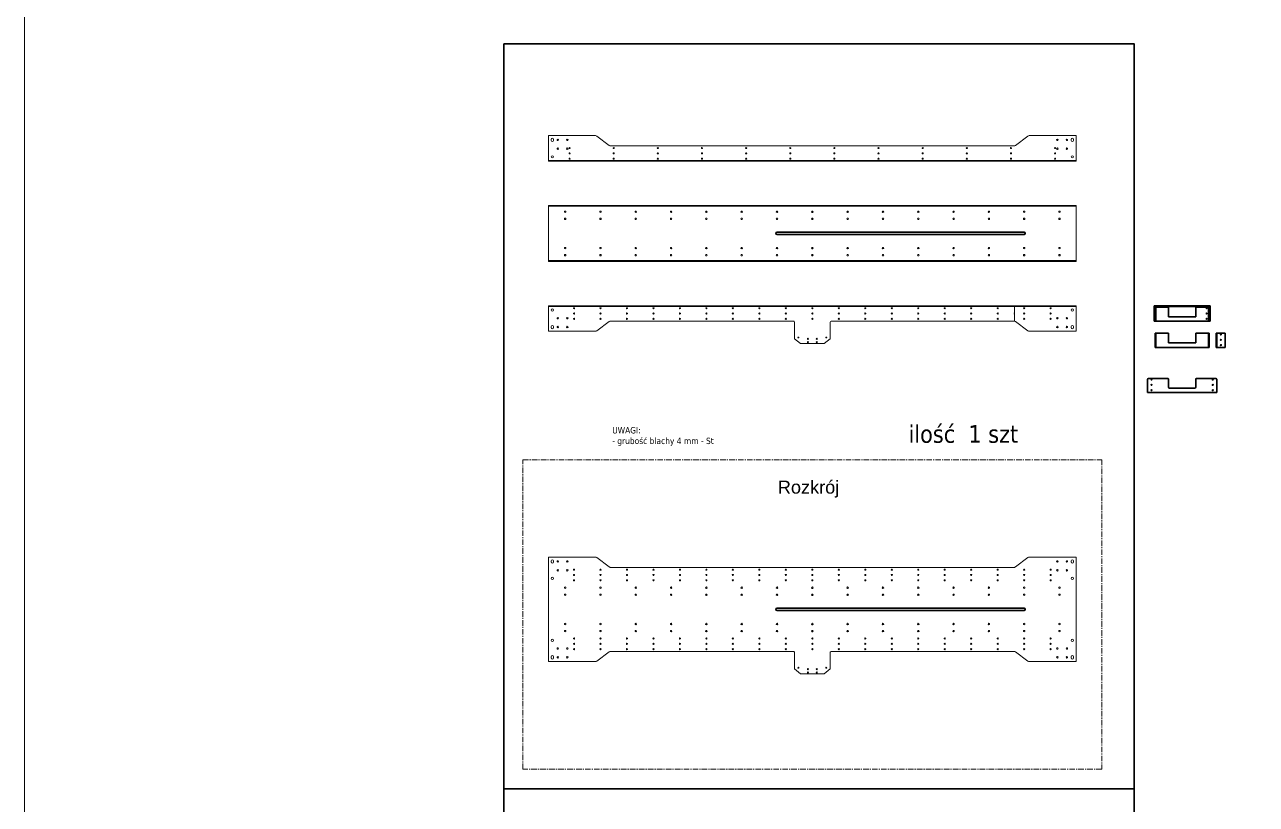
# Model space of a CAD drawing. Header units: millimetres. Extents: x -7338 to 25713, y -89 to 40513.
# Drawn here: x -7338 to -361, y 31559 to 35975 of the extents above; entities that cross this region are included whole.
import ezdxf

# ---------------------------------------------------------------- set-up
doc = ezdxf.new("R2010")
doc.units = ezdxf.units.MM
doc.linetypes.add('CENTER', pattern=[50.8, 31.75, -6.35, 6.35, -6.35])
doc.layers.add('detal', color=7, linetype='Continuous', lineweight=15)
doc.layers.add('osie', color=4, linetype='CENTER', lineweight=5)
doc.layers.add('ramka', color=7, linetype='Continuous')
doc.styles.get("Standard").update_dxf_attribs({"font": 'geniso.shx'})
doc.dimstyles.new('AM_ISO$0', dxfattribs={"dimtxt": 3.5, "dimasz": 3.5, "dimexe": 1, "dimexo": 1, "dimgap": 1.5, "dimtad": 1, "dimdsep": 46, "dimtxsty": 'Standard', "dimcen": 0, "dimclrd": 256, "dimclre": 256, "dimclrt": 2, "dimadec": 0, "dimazin": 2, "dimtp": 0.1, "dimtm": 0.1, "dimtfac": 0.71, "dimtdec": 3, "dimtmove": 0, "dimatfit": 3, "dimfxl": 1, "dimlwd": -1, "dimlwe": -1, "dimarcsym": 1})

# ---------------------------------------------------------------- blocks, each defined once
blk = doc.blocks.new('*D10')
at = {"layer": 'Defpoints', "color": 0, "ltscale": 67, "transparency": 16777216}
for p in [(-1732.2, 34382.9), (-1732.2, 34382.9), (-1732.2, 34295.4)]:
    blk.add_point(p, dxfattribs=at)
at = {"layer": 'detal', "linetype": 'ByBlock', "ltscale": 67, "transparency": 16777216}
for p, q in [((-1732.2, 34298.9), (-1732.2, 34379.4)), ((-1731.2, 34382.9), (-1731.2, 34382.9)), ((-1731.2, 34295.4), (-1731.2, 34295.4))]:
    blk.add_line(p, q, dxfattribs=at)
at = {"layer": 'detal', "ltscale": 67, "transparency": 16777216}
for points in [[(-1732.8, 34379.4), (-1731.6, 34379.4), (-1732.2, 34382.9)], [(-1732.8, 34298.9), (-1731.6, 34298.9), (-1732.2, 34295.4)]]:
    blk.add_solid(points, dxfattribs=at)
at = {"layer": 'detal', "color": 2, "lineweight": 35, "ltscale": 67, "transparency": 16777216, "insert": (-1735.5, 34339.1), "char_height": 3.5, "attachment_point": 5, "rotation": 90}
blk.add_mtext('87.5', dxfattribs=at)

msp = doc.modelspace()

# ---------------------------------------------------------------- linework, layer by layer
at = {"color": 0, "linetype": 'Continuous', "lineweight": 0, "extrusion": (0, -1, 0)}
for p, q in [((-4371.484, 35201.006), (-4371.484, 35345.006)), ((-4104.571, 35346.006), (-4370.484, 35346.006)), ((-4354.984, 35319.006), (-4354.984, 35325.006)), ((-4341.984, 35325.006), (-4341.984, 35319.006)), ((-4027.225, 35290.886), (-4098.095, 35343.625)), ((-1725.742, 35290.886), (-1654.872, 35343.625)), ((-1648.396, 35346.006), (-1382.484, 35346.006)), ((-1410.983, 35325.006), (-1410.983, 35319.006)), ((-1397.983, 35319.006), (-1397.983, 35325.006)), ((-1381.484, 35201.006), (-1381.484, 35345.006)), ((-1732.218, 35288.506), (-4020.749, 35288.506)), ((-1381.484, 35205.006), (-4371.484, 35205.006)), ((-1381.484, 35201.006), (-4371.484, 35201.006)), ((-4280.741, 35205.006), (-4280.741, 35201.006)), ((-4272.241, 35205.006), (-4272.241, 35201.006)), ((-4080.741, 35205.006), (-4080.741, 35201.006)), ((-4072.241, 35205.006), (-4072.241, 35201.006)), ((-3880.741, 35205.006), (-3880.741, 35201.006)), ((-3872.241, 35205.006), (-3872.241, 35201.006)), ((-3680.741, 35205.006), (-3680.741, 35201.006)), ((-3672.241, 35205.006), (-3672.241, 35201.006)), ((-3480.741, 35205.006), (-3480.741, 35201.006)), ((-3472.241, 35205.006), (-3472.241, 35201.006)), ((-3280.741, 35205.006), (-3280.741, 35201.006)), ((-3272.241, 35205.006), (-3272.241, 35201.006)), ((-3080.741, 35205.006), (-3080.741, 35201.006)), ((-3072.241, 35205.006), (-3072.241, 35201.006)), ((-2880.741, 35205.006), (-2880.741, 35201.006)), ((-2872.226, 35201.006), (-2872.226, 35205.006)), ((-2680.726, 35201.006), (-2680.726, 35205.006)), ((-2672.226, 35201.006), (-2672.226, 35205.006)), ((-2480.726, 35201.006), (-2480.726, 35205.006)), ((-2472.226, 35201.006), (-2472.226, 35205.006)), ((-2280.726, 35201.006), (-2280.726, 35205.006)), ((-2272.226, 35201.006), (-2272.226, 35205.006)), ((-2080.726, 35201.006), (-2080.726, 35205.006)), ((-2072.226, 35201.006), (-2072.226, 35205.006)), ((-1880.726, 35201.006), (-1880.726, 35205.006)), ((-1872.226, 35201.006), (-1872.226, 35205.006)), ((-1680.726, 35201.006), (-1680.726, 35205.006)), ((-1672.226, 35201.006), (-1672.226, 35205.006)), ((-1480.726, 35201.006), (-1480.726, 35205.006)), ((-1472.226, 35201.006), (-1472.226, 35205.006)), ((-4371.484, 32368.29), (-4371.484, 32957.29)), ((-4104.571, 32958.29), (-4370.484, 32958.29)), ((-4354.984, 32931.29), (-4354.984, 32937.29)), ((-4341.984, 32937.29), (-4341.984, 32931.29)), ((-4027.225, 32903.17), (-4098.095, 32955.909)), ((-1725.742, 32903.17), (-1654.872, 32955.909)), ((-1648.396, 32958.29), (-1382.484, 32958.29)), ((-1410.983, 32937.29), (-1410.983, 32931.29)), ((-1397.983, 32931.29), (-1397.983, 32937.29)), ((-1381.484, 32368.29), (-1381.484, 32957.29)), ((-1732.218, 32900.79), (-4020.749, 32900.79))]:
    msp.add_line(p, q, dxfattribs=at)
at = {"color": 0, "linetype": 'Continuous', "lineweight": 0}
for p, q in [((-4371.484, 34633.946), (-4371.484, 34949.946)), ((-1381.484, 34949.946), (-4371.484, 34949.946)), ((-1381.484, 34945.946), (-4371.484, 34945.946)), ((-4354.984, 34945.946), (-4354.984, 34949.946)), ((-4341.984, 34945.946), (-4341.984, 34949.946)), ((-4322.734, 34945.946), (-4322.734, 34949.946)), ((-4317.483, 34945.946), (-4317.483, 34949.946)), ((-4314.234, 34945.946), (-4314.234, 34949.946)), ((-4310.983, 34945.946), (-4310.983, 34949.946)), ((-4268.734, 34945.946), (-4268.734, 34949.946)), ((-4260.234, 34945.946), (-4260.234, 34949.946)), ((-4125.783, 34945.946), (-4125.783, 34949.946)), ((-4119.283, 34945.946), (-4119.283, 34949.946)), ((-3934.083, 34945.946), (-3934.083, 34949.946)), ((-3927.583, 34945.946), (-3927.583, 34949.946)), ((-3742.383, 34945.946), (-3742.383, 34949.946)), ((-3735.883, 34945.946), (-3735.883, 34949.946)), ((-3550.683, 34945.946), (-3550.683, 34949.946)), ((-3544.183, 34945.946), (-3544.183, 34949.946)), ((-3358.983, 34945.946), (-3358.983, 34949.946)), ((-3352.483, 34945.946), (-3352.483, 34949.946)), ((-3167.283, 34945.946), (-3167.283, 34949.946)), ((-3160.783, 34945.946), (-3160.783, 34949.946)), ((-2977.218, 34945.946), (-2977.218, 34949.946)), ((-2975.583, 34945.946), (-2975.583, 34949.946)), ((-2969.083, 34945.946), (-2969.083, 34949.946)), ((-2957.807, 34945.946), (-2957.807, 34949.946)), ((-2952.807, 34945.946), (-2952.807, 34949.946)), ((-2944.131, 34949.946), (-2944.131, 34945.946)), ((-2904.734, 34945.946), (-2904.734, 34949.946)), ((-2898.234, 34945.946), (-2898.234, 34949.946)), ((-2854.734, 34949.946), (-2854.734, 34945.946)), ((-2848.234, 34949.946), (-2848.234, 34945.946)), ((-2808.836, 34949.946), (-2808.836, 34945.946)), ((-2800.16, 34949.946), (-2800.16, 34945.946)), ((-2795.16, 34949.946), (-2795.16, 34945.946)), ((-2783.884, 34949.946), (-2783.884, 34945.946)), ((-2777.384, 34949.946), (-2777.384, 34945.946)), ((-2775.749, 34945.946), (-2775.749, 34949.946)), ((-2592.184, 34949.946), (-2592.184, 34945.946)), ((-2585.684, 34949.946), (-2585.684, 34945.946)), ((-2400.484, 34949.946), (-2400.484, 34945.946)), ((-2393.984, 34949.946), (-2393.984, 34945.946)), ((-2208.784, 34949.946), (-2208.784, 34945.946)), ((-2202.284, 34949.946), (-2202.284, 34945.946)), ((-2017.084, 34949.946), (-2017.084, 34945.946)), ((-2010.584, 34949.946), (-2010.584, 34945.946)), ((-1825.384, 34949.946), (-1825.384, 34945.946)), ((-1818.884, 34949.946), (-1818.884, 34945.946)), ((-1633.684, 34949.946), (-1633.684, 34945.946)), ((-1627.184, 34949.946), (-1627.184, 34945.946)), ((-1492.734, 34949.946), (-1492.734, 34945.946)), ((-1484.234, 34949.946), (-1484.234, 34945.946)), ((-1441.984, 34949.946), (-1441.984, 34945.946)), ((-1438.734, 34949.946), (-1438.734, 34945.946)), ((-1435.484, 34949.946), (-1435.484, 34945.946)), ((-1430.234, 34949.946), (-1430.234, 34945.946)), ((-1410.983, 34949.946), (-1410.983, 34945.946)), ((-1397.983, 34949.946), (-1397.983, 34945.946)), ((-1381.484, 34633.946), (-1381.484, 34949.946)), ((-1381.484, 34637.946), (-4371.484, 34637.946)), ((-1381.484, 34633.946), (-4371.484, 34633.946)), ((-4354.984, 34633.946), (-4354.984, 34637.946)), ((-4341.984, 34633.946), (-4341.984, 34637.946)), ((-4322.734, 34633.946), (-4322.734, 34637.946)), ((-4317.483, 34633.946), (-4317.483, 34637.946)), ((-4314.234, 34633.946), (-4314.234, 34637.946)), ((-4310.983, 34633.946), (-4310.983, 34637.946)), ((-4268.734, 34633.946), (-4268.734, 34637.946)), ((-4260.234, 34633.946), (-4260.234, 34637.946)), ((-4125.783, 34633.946), (-4125.783, 34637.946)), ((-4119.283, 34633.946), (-4119.283, 34637.946)), ((-3934.083, 34633.946), (-3934.083, 34637.946)), ((-3927.583, 34633.946), (-3927.583, 34637.946)), ((-3742.383, 34633.946), (-3742.383, 34637.946)), ((-3735.883, 34633.946), (-3735.883, 34637.946)), ((-3550.683, 34633.946), (-3550.683, 34637.946)), ((-3544.183, 34633.946), (-3544.183, 34637.946)), ((-3358.983, 34633.946), (-3358.983, 34637.946)), ((-3352.483, 34633.946), (-3352.483, 34637.946)), ((-3167.283, 34633.946), (-3167.283, 34637.946)), ((-3160.783, 34633.946), (-3160.783, 34637.946)), ((-2977.218, 34637.946), (-2977.218, 34633.946)), ((-2975.583, 34633.946), (-2975.583, 34637.946)), ((-2969.083, 34633.946), (-2969.083, 34637.946)), ((-2957.807, 34633.946), (-2957.807, 34637.946)), ((-2952.807, 34633.946), (-2952.807, 34637.946)), ((-2944.131, 34633.946), (-2944.131, 34637.946)), ((-2904.734, 34633.946), (-2904.734, 34637.946)), ((-2898.234, 34633.946), (-2898.234, 34637.946)), ((-2854.734, 34637.946), (-2854.734, 34633.946)), ((-2848.234, 34637.946), (-2848.234, 34633.946)), ((-2808.836, 34633.946), (-2808.836, 34637.946)), ((-2800.16, 34637.946), (-2800.16, 34633.946)), ((-2795.16, 34637.946), (-2795.16, 34633.946)), ((-2783.884, 34637.946), (-2783.884, 34633.946)), ((-2777.384, 34637.946), (-2777.384, 34633.946)), ((-2775.749, 34637.946), (-2775.749, 34633.946)), ((-2592.184, 34637.946), (-2592.184, 34633.946)), ((-2585.684, 34637.946), (-2585.684, 34633.946)), ((-2400.484, 34637.946), (-2400.484, 34633.946)), ((-2393.984, 34637.946), (-2393.984, 34633.946)), ((-2208.784, 34637.946), (-2208.784, 34633.946)), ((-2202.284, 34637.946), (-2202.284, 34633.946)), ((-2017.084, 34637.946), (-2017.084, 34633.946)), ((-2010.584, 34637.946), (-2010.584, 34633.946)), ((-1825.384, 34637.946), (-1825.384, 34633.946)), ((-1818.884, 34637.946), (-1818.884, 34633.946)), ((-1633.684, 34637.946), (-1633.684, 34633.946)), ((-1627.184, 34637.946), (-1627.184, 34633.946)), ((-1492.734, 34637.946), (-1492.734, 34633.946)), ((-1484.234, 34637.946), (-1484.234, 34633.946)), ((-1441.984, 34637.946), (-1441.984, 34633.946)), ((-1438.734, 34637.946), (-1438.734, 34633.946)), ((-1435.484, 34637.946), (-1435.484, 34633.946)), ((-1430.234, 34637.946), (-1430.234, 34633.946)), ((-1410.983, 34637.946), (-1410.983, 34633.946)), ((-1397.983, 34637.946), (-1397.983, 34633.946))]:
    msp.add_line(p, q, dxfattribs=at)
at = {"color": 0, "linetype": 'Continuous', "lineweight": 0, "extrusion": (0, 1, 0)}
for p, q in [((-1381.484, 34382.887), (-4371.484, 34382.887)), ((-4371.484, 34382.887), (-4371.484, 34238.887)), ((-1381.484, 34378.887), (-4371.484, 34378.887)), ((-4280.741, 34378.887), (-4280.741, 34382.887)), ((-4272.241, 34378.887), (-4272.241, 34382.887)), ((-4080.741, 34378.887), (-4080.741, 34382.887)), ((-4072.241, 34378.887), (-4072.241, 34382.887)), ((-3880.741, 34378.887), (-3880.741, 34382.887)), ((-3872.241, 34378.887), (-3872.241, 34382.887)), ((-3680.741, 34378.887), (-3680.741, 34382.887)), ((-3672.241, 34378.887), (-3672.241, 34382.887)), ((-3480.741, 34378.887), (-3480.741, 34382.887)), ((-3472.241, 34378.887), (-3472.241, 34382.887)), ((-3280.741, 34378.887), (-3280.741, 34382.887)), ((-3272.241, 34378.887), (-3272.241, 34382.887)), ((-3080.741, 34378.887), (-3080.741, 34382.887)), ((-3072.241, 34378.887), (-3072.241, 34382.887)), ((-2880.741, 34378.887), (-2880.741, 34382.887)), ((-2872.226, 34382.887), (-2872.226, 34378.887)), ((-2680.726, 34382.887), (-2680.726, 34378.887)), ((-2672.226, 34382.887), (-2672.226, 34378.887)), ((-2480.726, 34382.887), (-2480.726, 34378.887)), ((-2472.226, 34382.887), (-2472.226, 34378.887)), ((-2280.726, 34382.887), (-2280.726, 34378.887)), ((-2272.226, 34382.887), (-2272.226, 34378.887)), ((-2080.726, 34382.887), (-2080.726, 34378.887)), ((-2072.226, 34382.887), (-2072.226, 34378.887)), ((-1880.726, 34382.887), (-1880.726, 34378.887)), ((-1872.226, 34382.887), (-1872.226, 34378.887)), ((-1680.726, 34382.887), (-1680.726, 34378.887)), ((-1672.226, 34382.887), (-1672.226, 34378.887)), ((-1480.726, 34382.887), (-1480.726, 34378.887)), ((-1472.226, 34382.887), (-1472.226, 34378.887)), ((-1381.484, 34382.887), (-1381.484, 34238.887)), ((-4354.984, 34264.887), (-4354.984, 34258.887)), ((-4341.984, 34258.887), (-4341.984, 34264.887)), ((-4027.225, 34293.006), (-4098.095, 34240.267)), ((-2982.218, 34295.387), (-4020.749, 34295.387)), ((-2977.218, 34196.011), (-2977.218, 34290.387)), ((-2775.749, 34196.011), (-2775.749, 34290.387)), ((-2770.749, 34295.387), (-1732.218, 34295.387)), ((-1725.742, 34293.006), (-1654.872, 34240.267)), ((-1410.983, 34258.887), (-1410.983, 34264.887)), ((-1397.983, 34264.887), (-1397.983, 34258.887)), ((-4104.571, 34237.887), (-4370.484, 34237.887)), ((-2944.131, 34167.887), (-2977.218, 34196.011)), ((-2808.836, 34167.887), (-2775.749, 34196.011)), ((-1648.396, 34237.887), (-1382.484, 34237.887)), ((-2808.836, 34167.887), (-2944.131, 34167.887)), ((-4354.984, 32394.29), (-4354.984, 32388.29)), ((-4341.984, 32388.29), (-4341.984, 32394.29)), ((-4027.225, 32422.409), (-4098.095, 32369.67)), ((-2982.218, 32424.79), (-4020.749, 32424.79)), ((-2977.218, 32325.414), (-2977.218, 32419.79)), ((-2775.749, 32325.414), (-2775.749, 32419.79)), ((-2770.749, 32424.79), (-1732.218, 32424.79)), ((-1725.742, 32422.409), (-1654.872, 32369.67)), ((-1410.983, 32388.29), (-1410.983, 32394.29)), ((-1397.983, 32394.29), (-1397.983, 32388.29)), ((-4104.571, 32367.29), (-4370.484, 32367.29)), ((-2944.131, 32297.29), (-2977.218, 32325.414)), ((-2808.836, 32297.29), (-2775.749, 32325.414)), ((-1648.396, 32367.29), (-1382.484, 32367.29)), ((-2808.836, 32297.29), (-2944.131, 32297.29))]:
    msp.add_line(p, q, dxfattribs=at)
at = {"color": 0, "linetype": 'Continuous', "lineweight": 0}
for centre, radius in [((-4318.484, 35322.006), 4.25), ((-4264.484, 35322.006), 4.25), ((-4318.484, 35272.006), 4.25), ((-4264.484, 35272.006), 4.25), ((-4251.484, 35275.506), 3.25), ((-4251.484, 35245.506), 3.25), ((-4001.484, 35275.506), 3.25), ((-4001.484, 35245.506), 3.25), ((-3751.484, 35275.506), 3.25), ((-3751.484, 35245.506), 3.25), ((-3501.484, 35275.506), 3.25), ((-3501.484, 35245.506), 3.25), ((-3251.484, 35275.506), 3.25), ((-3251.484, 35245.506), 3.25), ((-3001.484, 35275.506), 3.25), ((-3001.484, 35245.506), 3.25), ((-2751.484, 35275.506), 3.25), ((-2751.484, 35245.506), 3.25), ((-2501.484, 35275.506), 3.25), ((-2501.484, 35245.506), 3.25), ((-2251.484, 35275.506), 3.25), ((-2251.484, 35245.506), 3.25), ((-2001.484, 35275.506), 3.25), ((-2001.484, 35245.506), 3.25), ((-1751.484, 35275.506), 3.25), ((-1751.484, 35245.506), 3.25), ((-1501.484, 35275.506), 3.25), ((-1501.484, 35245.506), 3.25), ((-4348.484, 35226.006), 6.5), ((-4251.484, 35215.506), 3.25), ((-4001.484, 35215.506), 3.25), ((-3751.484, 35215.506), 3.25), ((-3501.484, 35215.506), 3.25), ((-3251.484, 35215.506), 3.25), ((-3001.484, 35215.506), 3.25), ((-2751.484, 35215.506), 3.25), ((-2501.484, 35215.506), 3.25), ((-2251.484, 35215.506), 3.25), ((-2001.484, 35215.506), 3.25), ((-1751.484, 35215.506), 3.25), ((-1501.484, 35215.506), 3.25), ((-4276.491, 34914.83), 4.25), ((-4076.491, 34914.83), 4.25), ((-3876.491, 34914.83), 4.25), ((-3676.491, 34914.83), 4.25), ((-3476.491, 34914.83), 4.25), ((-3276.491, 34914.83), 4.25), ((-3076.491, 34914.83), 4.25), ((-2676.476, 34914.83), 4.25), ((-2476.476, 34914.83), 4.25), ((-2276.476, 34914.83), 4.25), ((-2076.476, 34914.83), 4.25), ((-1876.476, 34914.83), 4.25), ((-1676.476, 34914.83), 4.25), ((-1476.476, 34914.83), 4.25), ((-4276.491, 34874.83), 4.25), ((-4076.491, 34874.83), 4.25), ((-3876.491, 34874.83), 4.25), ((-3676.491, 34874.83), 4.25), ((-3476.491, 34874.83), 4.25), ((-3276.491, 34874.83), 4.25), ((-3076.491, 34874.83), 4.25), ((-2676.476, 34874.83), 4.25), ((-2476.476, 34874.83), 4.25), ((-2276.476, 34874.83), 4.25), ((-2076.476, 34874.83), 4.25), ((-1876.476, 34874.83), 4.25), ((-1676.476, 34874.83), 4.25), ((-1476.476, 34874.83), 4.25), ((-4276.491, 34709.062), 4.25), ((-4076.491, 34709.062), 4.25), ((-3876.491, 34709.062), 4.25), ((-3676.491, 34709.062), 4.25), ((-3476.491, 34709.062), 4.25), ((-3276.491, 34709.062), 4.25), ((-3076.491, 34709.062), 4.25), ((-2676.476, 34709.062), 4.25), ((-2476.476, 34709.062), 4.25), ((-2276.476, 34709.062), 4.25), ((-2076.476, 34709.062), 4.25), ((-1876.476, 34709.062), 4.25), ((-1676.476, 34709.062), 4.25), ((-1476.476, 34709.062), 4.25), ((-4276.491, 34669.062), 4.25), ((-4076.491, 34669.062), 4.25), ((-3876.491, 34669.062), 4.25), ((-3676.491, 34669.062), 4.25), ((-3476.491, 34669.062), 4.25), ((-3276.491, 34669.062), 4.25), ((-3076.491, 34669.062), 4.25), ((-2676.476, 34669.062), 4.25), ((-2476.476, 34669.062), 4.25), ((-2276.476, 34669.062), 4.25), ((-2076.476, 34669.062), 4.25), ((-1876.476, 34669.062), 4.25), ((-1676.476, 34669.062), 4.25), ((-1476.476, 34669.062), 4.25), ((-4348.484, 34357.887), 6.5), ((-4226.484, 34368.387), 3.25), ((-4226.484, 34338.387), 3.25), ((-4076.484, 34368.387), 3.25), ((-4076.484, 34338.387), 3.25), ((-3926.484, 34368.387), 3.25), ((-3926.484, 34338.387), 3.25), ((-3776.484, 34368.387), 3.25), ((-3776.484, 34338.387), 3.25), ((-3626.484, 34368.387), 3.25), ((-3626.484, 34338.387), 3.25), ((-3476.484, 34368.387), 3.25), ((-3476.484, 34338.387), 3.25), ((-3326.484, 34368.387), 3.25), ((-3326.484, 34338.387), 3.25), ((-3176.484, 34368.387), 3.25), ((-3176.484, 34338.387), 3.25), ((-3026.484, 34368.387), 3.25), ((-3026.484, 34338.387), 3.25), ((-2876.484, 34368.387), 3.25), ((-2876.484, 34338.387), 3.25), ((-2726.484, 34368.387), 3.25), ((-2726.484, 34338.387), 3.25), ((-2576.484, 34368.387), 3.25), ((-2576.484, 34338.387), 3.25), ((-2426.484, 34368.387), 3.25), ((-2426.484, 34338.387), 3.25), ((-2276.484, 34368.387), 3.25), ((-2276.484, 34338.387), 3.25), ((-2126.484, 34368.387), 3.25), ((-2126.484, 34338.387), 3.25), ((-1976.484, 34368.387), 3.25), ((-1976.484, 34338.387), 3.25), ((-1826.484, 34368.387), 3.25), ((-1826.484, 34338.387), 3.25), ((-1676.484, 34368.387), 3.25), ((-1676.484, 34338.387), 3.25), ((-1526.484, 34368.387), 3.25), ((-1526.484, 34338.387), 3.25), ((-642.816, 34368.387), 3.25), ((-642.816, 34338.387), 3.25), ((-4318.484, 34311.887), 4.25), ((-4318.484, 34261.887), 4.25), ((-4264.484, 34311.887), 4.25), ((-4264.484, 34261.887), 4.25), ((-4226.484, 34308.387), 3.25), ((-4076.484, 34308.387), 3.25), ((-3926.484, 34308.387), 3.25), ((-3776.484, 34308.387), 3.25), ((-3626.484, 34308.387), 3.25), ((-3476.484, 34308.387), 3.25), ((-3326.484, 34308.387), 3.25), ((-3176.484, 34308.387), 3.25), ((-3026.484, 34308.387), 3.25), ((-2876.484, 34308.387), 3.25), ((-2726.484, 34308.387), 3.25), ((-2576.484, 34308.387), 3.25), ((-2426.484, 34308.387), 3.25), ((-2276.484, 34308.387), 3.25), ((-2126.484, 34308.387), 3.25), ((-1976.484, 34308.387), 3.25), ((-1826.484, 34308.387), 3.25), ((-1676.484, 34308.387), 3.25), ((-1526.484, 34308.387), 3.25), ((-642.816, 34308.387), 3.25), ((-2955.307, 34202.887), 2.5), ((-2901.484, 34194.887), 3.25), ((-561.896, 34219.821), 3.5), ((-561.896, 34189.821), 3.5), ((-2901.484, 34175.887), 3.25), ((-561.896, 34159.821), 3.5), ((-955.068, 33963.981), 3.5), ((-955.068, 33933.981), 3.5), ((-608.268, 33963.981), 3.5), ((-608.268, 33933.981), 3.5), ((-955.068, 33903.981), 3.5), ((-608.268, 33903.981), 3.5), ((-4318.484, 32934.29), 4.25), ((-4264.484, 32934.29), 4.25), ((-4318.484, 32884.29), 4.25), ((-4264.484, 32884.29), 4.25), ((-4226.484, 32887.79), 3.25), ((-4226.484, 32887.79), 3.25), ((-4076.484, 32887.79), 3.25), ((-4076.484, 32887.79), 3.25), ((-3926.484, 32887.79), 3.25), ((-3926.484, 32887.79), 3.25), ((-3776.484, 32887.79), 3.25), ((-3776.484, 32887.79), 3.25), ((-3626.484, 32887.79), 3.25), ((-3626.484, 32887.79), 3.25), ((-3476.484, 32887.79), 3.25), ((-3476.484, 32887.79), 3.25), ((-3326.484, 32887.79), 3.25), ((-3326.484, 32887.79), 3.25), ((-3176.484, 32887.79), 3.25), ((-3176.484, 32887.79), 3.25), ((-3026.484, 32887.79), 3.25), ((-3026.484, 32887.79), 3.25), ((-2876.484, 32887.79), 3.25), ((-2876.484, 32887.79), 3.25), ((-2726.484, 32887.79), 3.25), ((-2726.484, 32887.79), 3.25), ((-2576.484, 32887.79), 3.25), ((-2576.484, 32887.79), 3.25), ((-2426.484, 32887.79), 3.25), ((-2426.484, 32887.79), 3.25), ((-2276.484, 32887.79), 3.25), ((-2276.484, 32887.79), 3.25), ((-2126.484, 32887.79), 3.25), ((-2126.484, 32887.79), 3.25), ((-1976.484, 32887.79), 3.25), ((-1976.484, 32887.79), 3.25), ((-1826.484, 32887.79), 3.25), ((-1826.484, 32887.79), 3.25), ((-1676.484, 32887.79), 3.25), ((-1676.484, 32887.79), 3.25), ((-1526.484, 32887.79), 3.25), ((-1526.484, 32887.79), 3.25), ((-4348.484, 32838.29), 6.5), ((-4226.484, 32857.79), 3.25), ((-4226.484, 32857.79), 3.25), ((-4226.484, 32827.79), 3.25), ((-4226.484, 32827.79), 3.25), ((-4076.484, 32857.79), 3.25), ((-4076.484, 32857.79), 3.25), ((-4076.484, 32827.79), 3.25), ((-4076.484, 32827.79), 3.25), ((-3926.484, 32857.79), 3.25), ((-3926.484, 32857.79), 3.25), ((-3926.484, 32827.79), 3.25), ((-3926.484, 32827.79), 3.25), ((-3776.484, 32857.79), 3.25), ((-3776.484, 32857.79), 3.25), ((-3776.484, 32827.79), 3.25), ((-3776.484, 32827.79), 3.25), ((-3626.484, 32857.79), 3.25), ((-3626.484, 32857.79), 3.25), ((-3626.484, 32827.79), 3.25), ((-3626.484, 32827.79), 3.25), ((-3476.484, 32857.79), 3.25), ((-3476.484, 32857.79), 3.25), ((-3476.484, 32827.79), 3.25), ((-3476.484, 32827.79), 3.25), ((-3326.484, 32857.79), 3.25), ((-3326.484, 32857.79), 3.25), ((-3326.484, 32827.79), 3.25), ((-3326.484, 32827.79), 3.25), ((-3176.484, 32857.79), 3.25), ((-3176.484, 32857.79), 3.25), ((-3176.484, 32827.79), 3.25), ((-3176.484, 32827.79), 3.25), ((-3026.484, 32857.79), 3.25), ((-3026.484, 32857.79), 3.25), ((-3026.484, 32827.79), 3.25), ((-3026.484, 32827.79), 3.25), ((-2876.484, 32857.79), 3.25), ((-2876.484, 32857.79), 3.25), ((-2876.484, 32827.79), 3.25), ((-2876.484, 32827.79), 3.25), ((-2726.484, 32857.79), 3.25), ((-2726.484, 32857.79), 3.25), ((-2726.484, 32827.79), 3.25), ((-2726.484, 32827.79), 3.25), ((-2576.484, 32857.79), 3.25), ((-2576.484, 32857.79), 3.25), ((-2576.484, 32827.79), 3.25), ((-2576.484, 32827.79), 3.25), ((-2426.484, 32857.79), 3.25), ((-2426.484, 32857.79), 3.25), ((-2426.484, 32827.79), 3.25), ((-2426.484, 32827.79), 3.25), ((-2276.484, 32857.79), 3.25), ((-2276.484, 32857.79), 3.25), ((-2276.484, 32827.79), 3.25), ((-2276.484, 32827.79), 3.25), ((-2126.484, 32857.79), 3.25), ((-2126.484, 32857.79), 3.25), ((-2126.484, 32827.79), 3.25), ((-2126.484, 32827.79), 3.25), ((-1976.484, 32857.79), 3.25), ((-1976.484, 32857.79), 3.25), ((-1976.484, 32827.79), 3.25), ((-1976.484, 32827.79), 3.25), ((-1826.484, 32857.79), 3.25), ((-1826.484, 32857.79), 3.25), ((-1826.484, 32827.79), 3.25), ((-1826.484, 32827.79), 3.25), ((-1676.484, 32857.79), 3.25), ((-1676.484, 32857.79), 3.25), ((-1676.484, 32827.79), 3.25), ((-1676.484, 32827.79), 3.25), ((-1526.484, 32857.79), 3.25), ((-1526.484, 32857.79), 3.25), ((-1526.484, 32827.79), 3.25), ((-1526.484, 32827.79), 3.25), ((-4276.491, 32785.674), 4.25), ((-4276.491, 32745.674), 4.25), ((-4076.491, 32785.674), 4.25), ((-4076.491, 32745.674), 4.25), ((-3876.491, 32785.674), 4.25), ((-3876.491, 32745.674), 4.25), ((-3676.491, 32785.674), 4.25), ((-3676.491, 32745.674), 4.25), ((-3476.491, 32785.674), 4.25), ((-3476.491, 32745.674), 4.25), ((-3276.491, 32785.674), 4.25), ((-3276.491, 32745.674), 4.25), ((-3076.491, 32785.674), 4.25), ((-3076.491, 32745.674), 4.25), ((-2676.476, 32785.674), 4.25), ((-2676.476, 32745.674), 4.25), ((-2476.476, 32785.674), 4.25), ((-2476.476, 32745.674), 4.25), ((-2276.476, 32785.674), 4.25), ((-2276.476, 32745.674), 4.25), ((-2076.476, 32785.674), 4.25), ((-2076.476, 32745.674), 4.25), ((-1876.476, 32785.674), 4.25), ((-1876.476, 32745.674), 4.25), ((-1676.476, 32785.674), 4.25), ((-1676.476, 32745.674), 4.25), ((-1476.476, 32785.674), 4.25), ((-1476.476, 32745.674), 4.25), ((-4276.491, 32579.905), 4.25), ((-4076.491, 32579.905), 4.25), ((-3876.491, 32579.905), 4.25), ((-3676.491, 32579.905), 4.25), ((-3476.491, 32579.905), 4.25), ((-3276.491, 32579.905), 4.25), ((-3076.491, 32579.905), 4.25), ((-2676.476, 32579.905), 4.25), ((-2476.476, 32579.905), 4.25), ((-2276.476, 32579.905), 4.25), ((-2076.476, 32579.905), 4.25), ((-1876.476, 32579.905), 4.25), ((-1676.476, 32579.905), 4.25), ((-1476.476, 32579.905), 4.25), ((-4276.491, 32539.905), 4.25), ((-4076.491, 32539.905), 4.25), ((-3876.491, 32539.905), 4.25), ((-3676.491, 32539.905), 4.25), ((-3476.491, 32539.905), 4.25), ((-3276.491, 32539.905), 4.25), ((-3076.491, 32539.905), 4.25), ((-2676.476, 32539.905), 4.25), ((-2476.476, 32539.905), 4.25), ((-2276.476, 32539.905), 4.25), ((-2076.476, 32539.905), 4.25), ((-1876.476, 32539.905), 4.25), ((-1676.476, 32539.905), 4.25), ((-1476.476, 32539.905), 4.25), ((-4348.484, 32487.29), 6.5), ((-4318.484, 32441.29), 4.25), ((-4264.484, 32441.29), 4.25), ((-4226.484, 32497.79), 3.25), ((-4226.484, 32497.79), 3.25), ((-4226.484, 32467.79), 3.25), ((-4226.484, 32467.79), 3.25), ((-4076.484, 32497.79), 3.25), ((-4076.484, 32497.79), 3.25), ((-4076.484, 32467.79), 3.25), ((-4076.484, 32467.79), 3.25), ((-3926.484, 32497.79), 3.25), ((-3926.484, 32497.79), 3.25), ((-3926.484, 32467.79), 3.25), ((-3926.484, 32467.79), 3.25), ((-3776.484, 32497.79), 3.25), ((-3776.484, 32497.79), 3.25), ((-3776.484, 32467.79), 3.25), ((-3776.484, 32467.79), 3.25), ((-3626.484, 32497.79), 3.25), ((-3626.484, 32497.79), 3.25), ((-3626.484, 32467.79), 3.25), ((-3626.484, 32467.79), 3.25), ((-3476.484, 32497.79), 3.25), ((-3476.484, 32497.79), 3.25), ((-3476.484, 32467.79), 3.25), ((-3476.484, 32467.79), 3.25), ((-3326.484, 32497.79), 3.25), ((-3326.484, 32497.79), 3.25), ((-3326.484, 32467.79), 3.25), ((-3326.484, 32467.79), 3.25), ((-3176.484, 32497.79), 3.25), ((-3176.484, 32497.79), 3.25), ((-3176.484, 32467.79), 3.25), ((-3176.484, 32467.79), 3.25), ((-3026.484, 32497.79), 3.25), ((-3026.484, 32497.79), 3.25), ((-3026.484, 32467.79), 3.25), ((-3026.484, 32467.79), 3.25), ((-2876.484, 32497.79), 3.25), ((-2876.484, 32497.79), 3.25), ((-2876.484, 32467.79), 3.25), ((-2876.484, 32467.79), 3.25), ((-2726.484, 32497.79), 3.25), ((-2726.484, 32497.79), 3.25), ((-2726.484, 32467.79), 3.25), ((-2726.484, 32467.79), 3.25), ((-2576.484, 32497.79), 3.25), ((-2576.484, 32497.79), 3.25), ((-2576.484, 32467.79), 3.25), ((-2576.484, 32467.79), 3.25), ((-2426.484, 32497.79), 3.25), ((-2426.484, 32497.79), 3.25), ((-2426.484, 32467.79), 3.25), ((-2426.484, 32467.79), 3.25), ((-2276.484, 32497.79), 3.25), ((-2276.484, 32497.79), 3.25), ((-2276.484, 32467.79), 3.25), ((-2276.484, 32467.79), 3.25), ((-2126.484, 32497.79), 3.25), ((-2126.484, 32497.79), 3.25), ((-2126.484, 32467.79), 3.25), ((-2126.484, 32467.79), 3.25), ((-1976.484, 32497.79), 3.25), ((-1976.484, 32497.79), 3.25), ((-1976.484, 32467.79), 3.25), ((-1976.484, 32467.79), 3.25), ((-1826.484, 32497.79), 3.25), ((-1826.484, 32497.79), 3.25), ((-1826.484, 32467.79), 3.25), ((-1826.484, 32467.79), 3.25), ((-1676.484, 32497.79), 3.25), ((-1676.484, 32497.79), 3.25), ((-1676.484, 32467.79), 3.25), ((-1676.484, 32467.79), 3.25), ((-1526.484, 32497.79), 3.25), ((-1526.484, 32497.79), 3.25), ((-1526.484, 32467.79), 3.25), ((-1526.484, 32467.79), 3.25), ((-4318.484, 32391.29), 4.25), ((-4264.484, 32391.29), 4.25), ((-4226.484, 32437.79), 3.25), ((-4226.484, 32437.79), 3.25), ((-4076.484, 32437.79), 3.25), ((-4076.484, 32437.79), 3.25), ((-3926.484, 32437.79), 3.25), ((-3926.484, 32437.79), 3.25), ((-3776.484, 32437.79), 3.25), ((-3776.484, 32437.79), 3.25), ((-3626.484, 32437.79), 3.25), ((-3626.484, 32437.79), 3.25), ((-3476.484, 32437.79), 3.25), ((-3476.484, 32437.79), 3.25), ((-3326.484, 32437.79), 3.25), ((-3326.484, 32437.79), 3.25), ((-3176.484, 32437.79), 3.25), ((-3176.484, 32437.79), 3.25), ((-3026.484, 32437.79), 3.25), ((-3026.484, 32437.79), 3.25), ((-2876.484, 32437.79), 3.25), ((-2876.484, 32437.79), 3.25), ((-2726.484, 32437.79), 3.25), ((-2726.484, 32437.79), 3.25), ((-2576.484, 32437.79), 3.25), ((-2576.484, 32437.79), 3.25), ((-2426.484, 32437.79), 3.25), ((-2426.484, 32437.79), 3.25), ((-2276.484, 32437.79), 3.25), ((-2276.484, 32437.79), 3.25), ((-2126.484, 32437.79), 3.25), ((-2126.484, 32437.79), 3.25), ((-1976.484, 32437.79), 3.25), ((-1976.484, 32437.79), 3.25), ((-1826.484, 32437.79), 3.25), ((-1826.484, 32437.79), 3.25), ((-1676.484, 32437.79), 3.25), ((-1676.484, 32437.79), 3.25), ((-1526.484, 32437.79), 3.25), ((-1526.484, 32437.79), 3.25), ((-2955.307, 32332.29), 2.5), ((-2901.484, 32324.29), 3.25), ((-2901.484, 32305.29), 3.25)]:
    msp.add_circle(centre, radius, dxfattribs=at)
at = {"color": 0, "linetype": 'Continuous', "lineweight": 0, "extrusion": (0, 0, -1)}
for centre, radius in [((1488.484, 35322.006), 4.25), ((1434.484, 35322.006), 4.25), ((1488.484, 35272.006), 4.25), ((1434.484, 35272.006), 4.25), ((1404.483, 35226.006), 6.5), ((1404.483, 34357.887), 6.5), ((1488.484, 34311.887), 4.25), ((1488.484, 34261.887), 4.25), ((1434.484, 34311.887), 4.25), ((1434.484, 34261.887), 4.25), ((2851.484, 34194.887), 3.25), ((2797.66, 34202.887), 2.5), ((2851.484, 34175.887), 3.25), ((1488.484, 32934.29), 4.25), ((1434.484, 32934.29), 4.25), ((1488.484, 32884.29), 4.25), ((1434.484, 32884.29), 4.25), ((1404.483, 32838.29), 6.5), ((1488.484, 32441.29), 4.25), ((1434.484, 32441.29), 4.25), ((1404.483, 32487.29), 6.5), ((1488.484, 32391.29), 4.25), ((1434.484, 32391.29), 4.25), ((2851.484, 32324.29), 3.25), ((2851.484, 32305.29), 3.25), ((2797.66, 32332.29), 2.5)]:
    msp.add_circle(centre, radius, dxfattribs=at)
for centre, radius, start, end in [((4370.484, 35345.006), 1, 0, 90), ((4104.571, 35336.006), 10, 90, 130.3645366), ((1404.483, 35325.006), 6.5, 0, 180), ((1404.483, 35319.006), 6.5, 180, 0), ((1732.218, 35298.506), 10, 229.6354634, 270), ((2770.749, 34290.387), 5, 0, 90), ((1732.218, 34285.387), 10, 90, 130.3645366), ((1404.483, 34264.887), 6.5, 0, 180), ((1404.483, 34258.887), 6.5, 180, 0), ((4370.484, 34238.887), 1, 270, 0), ((4104.571, 34247.887), 10, 229.6354634, 270), ((4370.484, 32957.29), 1, 0, 90), ((4104.571, 32948.29), 10, 90, 130.3645366), ((1404.483, 32937.29), 6.5, 0, 180), ((1732.218, 32910.79), 10, 229.6354634, 270), ((1404.483, 32931.29), 6.5, 180, 0), ((2770.749, 32419.79), 5, 0, 90), ((1732.218, 32414.79), 10, 90, 130.3645366), ((1404.483, 32394.29), 6.5, 0, 180), ((1404.483, 32388.29), 6.5, 180, 0), ((4370.484, 32368.29), 1, 270, 0), ((4104.571, 32377.29), 10, 229.6354634, 270)]:
    msp.add_arc(centre, radius, start, end, dxfattribs=at)
at = {"color": 0, "linetype": 'Continuous', "lineweight": 0}
for centre, radius, start, end in [((-4348.484, 35325.006), 6.5, 0, 180), ((-4348.484, 35319.006), 6.5, 180, 0), ((-1648.396, 35336.006), 10, 90, 130.3645366), ((-1382.484, 35345.006), 1, 0, 90), ((-4020.749, 35298.506), 10, 229.6354634, 270), ((-2876.491, 34914.83), 4.25, 89.9004884, 270.0995116), ((-2876.476, 34914.83), 4.25, 269.9004884, 90.0995116), ((-2876.491, 34874.83), 4.25, 89.9004884, 270.0995116), ((-2876.476, 34874.83), 4.25, 269.9004884, 90.0995116), ((-2876.491, 34709.062), 4.25, 89.9004884, 270.0995116), ((-2876.476, 34709.062), 4.25, 269.9004884, 90.0995116), ((-2876.491, 34669.062), 4.25, 89.9004884, 270.0995116), ((-2876.476, 34669.062), 4.25, 269.9004884, 90.0995116), ((-4348.484, 34264.887), 6.5, 0, 180), ((-4348.484, 34258.887), 6.5, 180, 0), ((-4020.749, 34285.387), 10, 90, 130.3645366), ((-2982.218, 34290.387), 5, 0, 90), ((-1648.396, 34247.887), 10, 229.6354634, 270), ((-1382.484, 34238.887), 1, 270, 0), ((-4348.484, 32937.29), 6.5, 0, 180), ((-1648.396, 32948.29), 10, 90, 130.3645366), ((-1382.484, 32957.29), 1, 0, 90), ((-4348.484, 32931.29), 6.5, 180, 0), ((-4020.749, 32910.79), 10, 229.6354634, 270), ((-2876.491, 32785.674), 4.25, 89.9004884, 270.0995116), ((-2876.491, 32745.674), 4.25, 89.9004884, 270.0995116), ((-2876.476, 32785.674), 4.25, 269.9004884, 90.0995116), ((-2876.476, 32745.674), 4.25, 269.9004884, 90.0995116), ((-2876.491, 32579.905), 4.25, 89.9004884, 270.0995116), ((-2876.476, 32579.905), 4.25, 269.9004884, 90.0995116), ((-2876.491, 32539.905), 4.25, 89.9004884, 270.0995116), ((-2876.476, 32539.905), 4.25, 269.9004884, 90.0995116), ((-4348.484, 32394.29), 6.5, 0, 180), ((-4348.484, 32388.29), 6.5, 180, 0), ((-4020.749, 32414.79), 10, 90, 130.3645366), ((-2982.218, 32419.79), 5, 0, 90), ((-1648.396, 32377.29), 10, 229.6354634, 270), ((-1382.484, 32368.29), 1, 270, 0)]:
    msp.add_arc(centre, radius, start, end, dxfattribs=at)
at = {"layer": 'detal', "color": 1, "lineweight": 35, "ltscale": 67}
for p, q in [((-3076.491, 34798.446), (-1676.476, 34798.446)), ((-1676.476, 34785.446), (-3076.491, 34785.446)), ((-3076.491, 32669.29), (-1676.476, 32669.29)), ((-1676.476, 32656.29), (-3076.491, 32656.29))]:
    msp.add_line(p, q, dxfattribs=at)
at = {"layer": 'detal', "color": 6, "lineweight": 35, "ltscale": 67}
for p, q in [((-939.668, 34382.887), (-623.668, 34382.887)), ((-939.668, 34382.887), (-939.668, 34295.387)), ((-935.668, 34378.887), (-935.668, 34295.387)), ((-935.668, 34378.887), (-627.668, 34378.887)), ((-627.668, 34378.887), (-627.668, 34295.387)), ((-623.668, 34382.887), (-623.668, 34295.387)), ((-939.668, 34295.387), (-935.668, 34295.387)), ((-627.668, 34295.387), (-623.668, 34295.387))]:
    msp.add_line(p, q, dxfattribs=at)
at = {"layer": 'detal', "color": 2, "lineweight": 35, "ltscale": 67}
for p, q in [((-935.168, 34295.387), (-935.168, 34375.387)), ((-935.168, 34375.387), (-858.234, 34375.387)), ((-931.168, 34375.387), (-931.168, 34295.387)), ((-858.234, 34375.387), (-858.234, 34320.387)), ((-705.101, 34375.387), (-705.101, 34320.387)), ((-628.168, 34375.387), (-705.101, 34375.387)), ((-632.168, 34375.387), (-632.168, 34295.387)), ((-628.168, 34295.387), (-628.168, 34375.387)), ((-628.168, 34295.387), (-935.168, 34295.387)), ((-705.101, 34320.387), (-858.234, 34320.387)), ((-935.168, 34146.821), (-935.168, 34226.821)), ((-935.168, 34226.821), (-858.234, 34226.821)), ((-931.168, 34226.821), (-931.168, 34146.821)), ((-858.234, 34226.821), (-858.234, 34171.821)), ((-705.101, 34226.821), (-705.101, 34171.821)), ((-628.168, 34226.821), (-705.101, 34226.821)), ((-632.168, 34226.821), (-632.168, 34146.821)), ((-628.168, 34146.821), (-628.168, 34226.821)), ((-588.896, 34226.821), (-588.896, 34146.821)), ((-588.896, 34226.821), (-538.896, 34226.821)), ((-584.896, 34146.821), (-584.896, 34226.821)), ((-538.896, 34226.821), (-538.896, 34146.821)), ((-628.168, 34146.821), (-935.168, 34146.821)), ((-705.101, 34171.821), (-858.234, 34171.821)), ((-588.896, 34146.821), (-538.896, 34146.821)), ((-978.068, 33965.981), (-978.068, 33890.981)), ((-973.068, 33970.981), (-863.234, 33970.981)), ((-858.234, 33965.981), (-858.234, 33920.981)), ((-710.101, 33915.981), (-853.234, 33915.981)), ((-705.101, 33965.981), (-705.101, 33920.981)), ((-590.268, 33970.981), (-700.101, 33970.981)), ((-585.268, 33965.981), (-585.268, 33890.981)), ((-585.268, 33890.981), (-978.068, 33890.981))]:
    msp.add_line(p, q, dxfattribs=at)
at = {"layer": 'detal'}
msp.add_lwpolyline([(-7338.372, 40513.487), (25713.021, 40513.487), (25713.021, -88.836), (-7338.372, -88.836)], close=True, dxfattribs=at)
at = {"layer": 'detal', "color": 1, "lineweight": 35, "ltscale": 67}
for points in [[(-4624.768, 35865.774), (-1052.572, 35865.774), (-1052.572, 31646.088), (-4624.768, 31646.088)], [(-4624.768, 31646.088), (-1052.572, 31646.088), (-1052.572, 27426.402), (-4624.768, 27426.402)]]:
    msp.add_lwpolyline(points, close=True, dxfattribs=at)
for centre, start, end in [((-3076.491, 34791.946), 90, 270), ((-1676.476, 34791.946), 270, 90), ((-3076.491, 32662.79), 90, 270), ((-1676.476, 32662.79), 270, 90)]:
    msp.add_arc(centre, 6.5, start, end, dxfattribs=at)
at = {"layer": 'detal', "color": 2, "lineweight": 35, "ltscale": 67}
for centre, start, end in [((-973.068, 33965.981), 90, 180), ((-863.234, 33965.981), 0, 90), ((-853.234, 33920.981), 180, 270), ((-710.101, 33920.981), 270, 0), ((-700.101, 33965.981), 90, 180), ((-590.268, 33965.981), 0, 90)]:
    msp.add_arc(centre, 5, start, end, dxfattribs=at)
at = {"layer": 'osie', "color": 2}
msp.add_lwpolyline([(-4516.421, 33510.706), (-1236.546, 33510.706), (-1236.546, 31757.716), (-4516.421, 31757.716)], close=True, dxfattribs=at)

# ---------------------------------------------------------------- texts
at = {"layer": 'ramka', "color": 4, "insert": (-2331.536, 33706.211), "char_height": 98, "width": 96631.45744, "attachment_point": 1}
msp.add_mtext('{\\fTahoma|b0|i0|c238|p34;\\H1.02x;ilość  1 szt}', dxfattribs=at)
at = {"layer": 'ramka', "lineweight": 9, "insert": (-4010.223, 33695.26), "char_height": 38.4, "width": 3789.13152, "attachment_point": 1}
msp.add_mtext('{\\fTahoma|b0|i0|c238|p34;\\H0.9375x;UWAGI:\\P- grubość blachy 4 mm -\\C0; \\C3;St}', dxfattribs=at)
at = {"layer": 'ramka', "color": 1, "lineweight": 18, "insert": (-3071.914, 33391.937), "char_height": 73.5, "attachment_point": 1}
msp.add_mtext_dynamic_manual_height_columns('\\pt1396.5;{\\fArial|b0|i0|c238|p34;\\C2;Rozkrój}', width=1590.35953, gutter_width=12.5, heights=[0], dxfattribs=at)

# ---------------------------------------------------------------- dimensions: what is measured, and where the dimension line sits
at = {"layer": 'detal', "color": 6, "lineweight": 35, "ltscale": 67}
dim = msp.add_linear_dim(base=(-1732.218, 34382.887), p1=(-1732.218, 34295.387), p2=(-1732.218, 34382.887), angle=90, dimstyle='AM_ISO$0', override={"dimcen": 2}, dxfattribs=at)
dim.commit()
dim.dimension.update_dxf_attribs({"geometry": '*D10', "text_midpoint": (-1735.468, 34339.137)})

doc.saveas('drawing.dxf')
